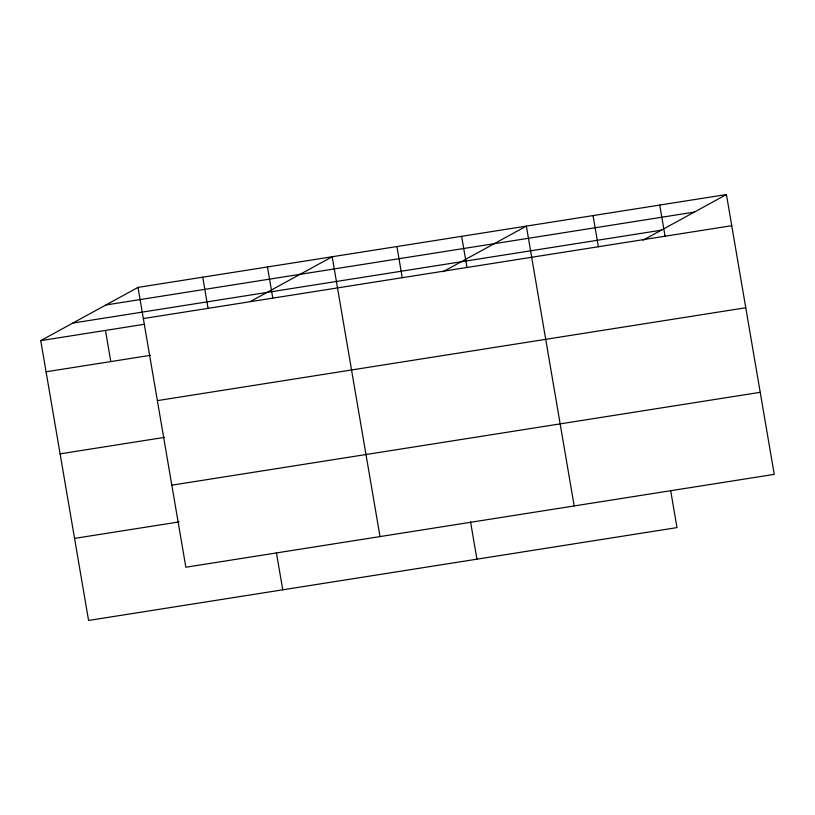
<?xml version="1.0" encoding="UTF-8"?>
<svg xmlns="http://www.w3.org/2000/svg" width="815" height="815" viewBox="0 0 815 815"><rect width="100%" height="100%" fill="white"/><g stroke="black" fill="none" stroke-linecap="round" stroke-linejoin="round"><path stroke-width="1.22" d="M670.613 490.294L676.99 527.6L88.58 620.459L40.75 340.629L138.01 287.4L726.42 194.541L774.25 474.371L185.851 567.23L138.01 287.4M250.969 301.204L332.184 256.756L380.014 536.586M443.003 271.731L526.358 226.112L574.188 505.942M643.066 240.16L726.42 194.541M105.919 304.973L694.319 212.104M72.851 323.066L661.25 230.197M143.338 318.563L731.748 225.694M40.75 340.629L144.061 324.329M46.078 371.793L150.632 355.289M157.366 400.623L745.776 307.754M60.106 453.853L164.661 437.349M171.822 485.17L760.222 392.31M74.552 538.399L179.106 521.906M659.732 205.064L665.06 236.228M593.045 215.588L598.373 246.751M461.636 236.33L466.964 267.483M470.55 521.875L476.928 559.172M396.915 246.538L402.233 277.701M267.463 266.974L272.791 298.137M276.377 552.519L282.754 589.816M202.741 277.192L208.07 308.345M105.471 330.421L110.799 361.575"/></g></svg>
